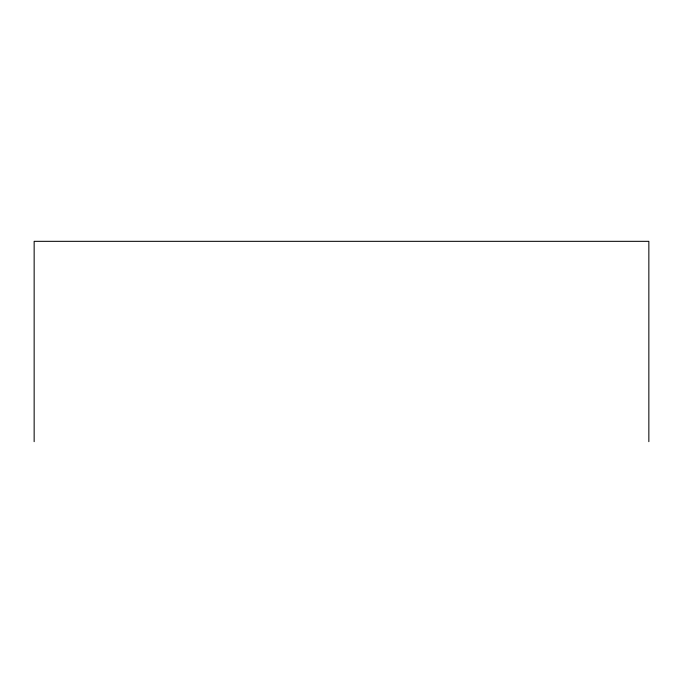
<?xml version="1.0" encoding="UTF-8"?>
<svg xmlns="http://www.w3.org/2000/svg" width="683" height="683" viewBox="0 0 683 683"><rect width="100%" height="100%" fill="white"/><g stroke="black" fill="none" stroke-linecap="round" stroke-linejoin="round"><path stroke-width="1.02" d="M648.85 441.67L648.85 241.33L34.15 241.33L34.15 441.67"/></g></svg>
